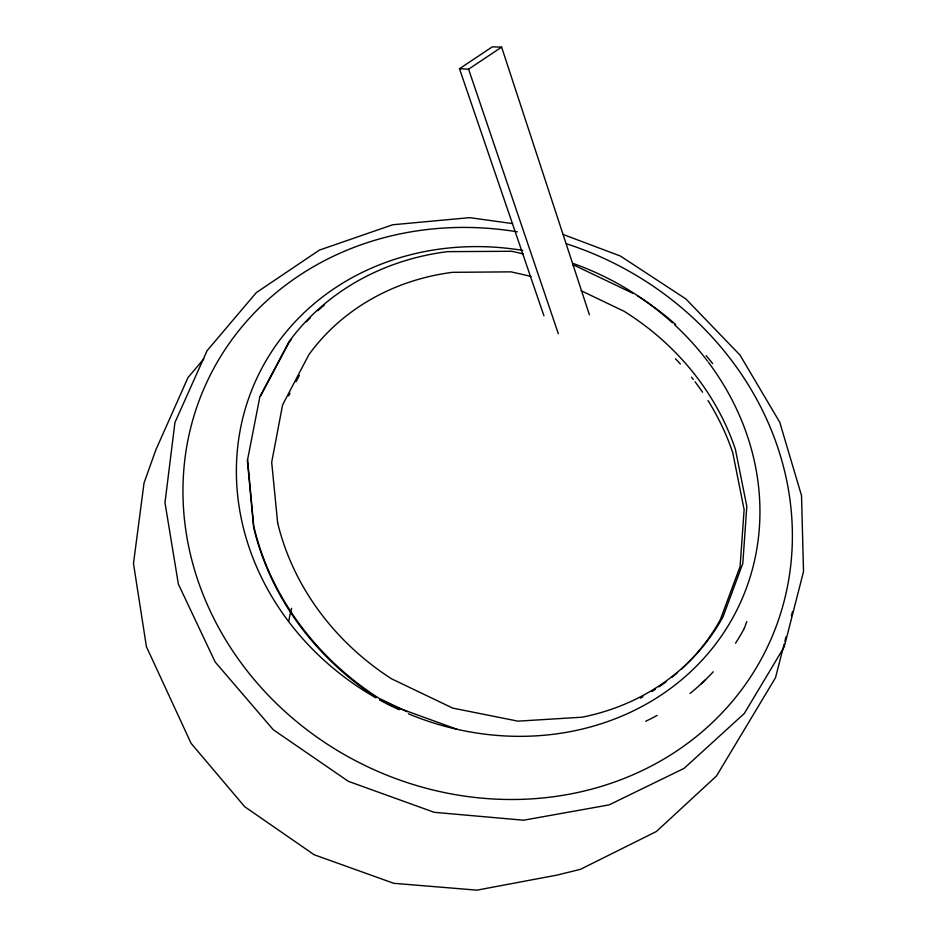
<?xml version="1.0" encoding="UTF-8"?>
<svg xmlns="http://www.w3.org/2000/svg" width="937" height="937" viewBox="0 0 937 937"><rect width="100%" height="100%" fill="white"/><g stroke="black" fill="none" stroke-linecap="round" stroke-linejoin="round"><path stroke-width="1.41" d="M784.164 644.035L775.496 677.72L716.512 775.965L656.404 831.494L580.413 869.337L556.836 875.135L476.956 890.15L393.786 883.31L314.141 854.743L244.686 806.698L191.066 743.299L146.418 646.671L133.476 563.512L144.04 482.988L155.788 450.029L187.962 377.623L203.844 358.859M784.878 641.224L785.967 637.019M791.378 615.96L792.456 611.756M744.271 628.458L746.766 621.618M288.643 395.918L289.99 393.353M296.01 381.804L299.36 375.386M260.427 396.386L288.912 342.649A257.675 231.392 25.6 0 1 291.489 339.241M543.917 315.781L459.493 68.729L492.3 46.85L501.611 47.131L589.408 314.785M459.493 68.729L468.594 69.197L501.611 47.131M512.644 223.615L469.695 217.653L392.72 224.763L319.423 250.085L256.305 292.625L207.065 350.707L174.95 422.458L164.982 502.654L178.37 584.138L215.159 662.002L273.241 729.7L348.353 781.329L434.194 812.309L523.619 820.215L609.144 804.883L684.092 768.363L744.294 713.502L784.234 646.858L803.524 571.617L801.522 495.591L779.736 422.212L739.996 355.076L685.943 298.997L620.388 256.035L563.301 234.531M531.021 276.392L511.11 271.859L452.466 272.327A233.992 210.064 25.6 0 0 308.835 354.725L282.587 404.925L271.695 462.257L277.645 522.846M523.139 253.88L511.801 251.28L447.523 251.643A257.991 231.626 25.6 0 0 289.111 341.548L259.9 396.609L247.403 460.559L253.587 527.121A276.392 248.012 26.7 0 0 375.948 697.28M572.706 265.218L575.529 265.862L632.522 293.14M387.368 704.015L457.022 729.302M581.116 290.728L624.019 311.248A253.939 228.979 25.8 0 1 735.358 449.198L746.812 506.32L742.807 563.453L723.024 616.792A234.754 211.387 26.9 0 1 582.064 717.203L517.95 721.15L452.747 708.114L391.654 678.868A252.65 226.637 26.6 0 1 277.657 522.846M407.232 711.792L378.712 698.147A276.743 248.258 26.7 0 1 253.751 526.196L247.532 459.575M379.719 699.494L399.513 708.969M468.594 69.197L558.335 333.736M566.416 243.761A310.006 280.304 25.5 0 1 714.662 720.366A310.006 280.304 25.5 0 1 203.727 596.119A310.006 280.304 25.5 0 1 517.341 231.826M708.36 362.244A266.553 239.661 25.5 0 1 707.974 653.593A266.553 239.661 25.5 0 1 408.45 713.807M399.103 709.707A266.553 239.661 25.5 0 1 379.731 699.962M375.936 697.831A266.553 239.661 25.5 0 1 247.309 402.336A266.553 239.661 25.5 0 1 522.752 250.413M573.245 263.484A266.553 239.661 25.5 0 1 672.438 322.82M674.57 324.776A266.553 239.661 25.5 0 1 707.494 361.085M288.842 620.833A138.09 129.915 25.5 0 1 291.583 608.312M637.547 295.893A278.148 250.823 25.8 0 1 675.659 324.495M706.147 355.627A278.148 250.823 25.8 0 1 712.647 363.615M744.259 628.446A258.846 233.09 26.9 0 1 735.522 643.18M713.233 671.806A258.846 233.09 26.9 0 1 690.077 693.403M657.177 715.388A258.846 233.09 26.9 0 1 645.698 721.279M681.55 669.03A233.676 210.626 26.9 0 0 720.342 619.626L740.089 566.51L744.119 509.587L732.757 452.676A252.767 228.148 25.8 0 0 707.985 400.532M677.31 672.801A233.676 210.626 26.9 0 1 671.817 677.381M666.125 681.785A233.676 210.626 26.9 0 1 659.051 686.844M655.42 689.257A233.676 210.626 26.9 0 1 651.73 691.6M642.946 696.753A233.676 210.626 26.9 0 1 640.393 698.147M675.472 358.742A252.767 228.148 25.8 0 1 680.356 364.013M691.529 377.213A252.767 228.148 25.8 0 1 693.298 379.473M695.043 381.757A252.767 228.148 25.8 0 1 702.551 392.216M306.434 321.766A257.675 231.392 25.6 0 1 310.487 317.643M317.819 310.686A257.675 231.392 25.6 0 1 324.343 305.029M705.42 679.817A258.518 232.856 26.9 0 1 701.333 683.729"/></g></svg>
